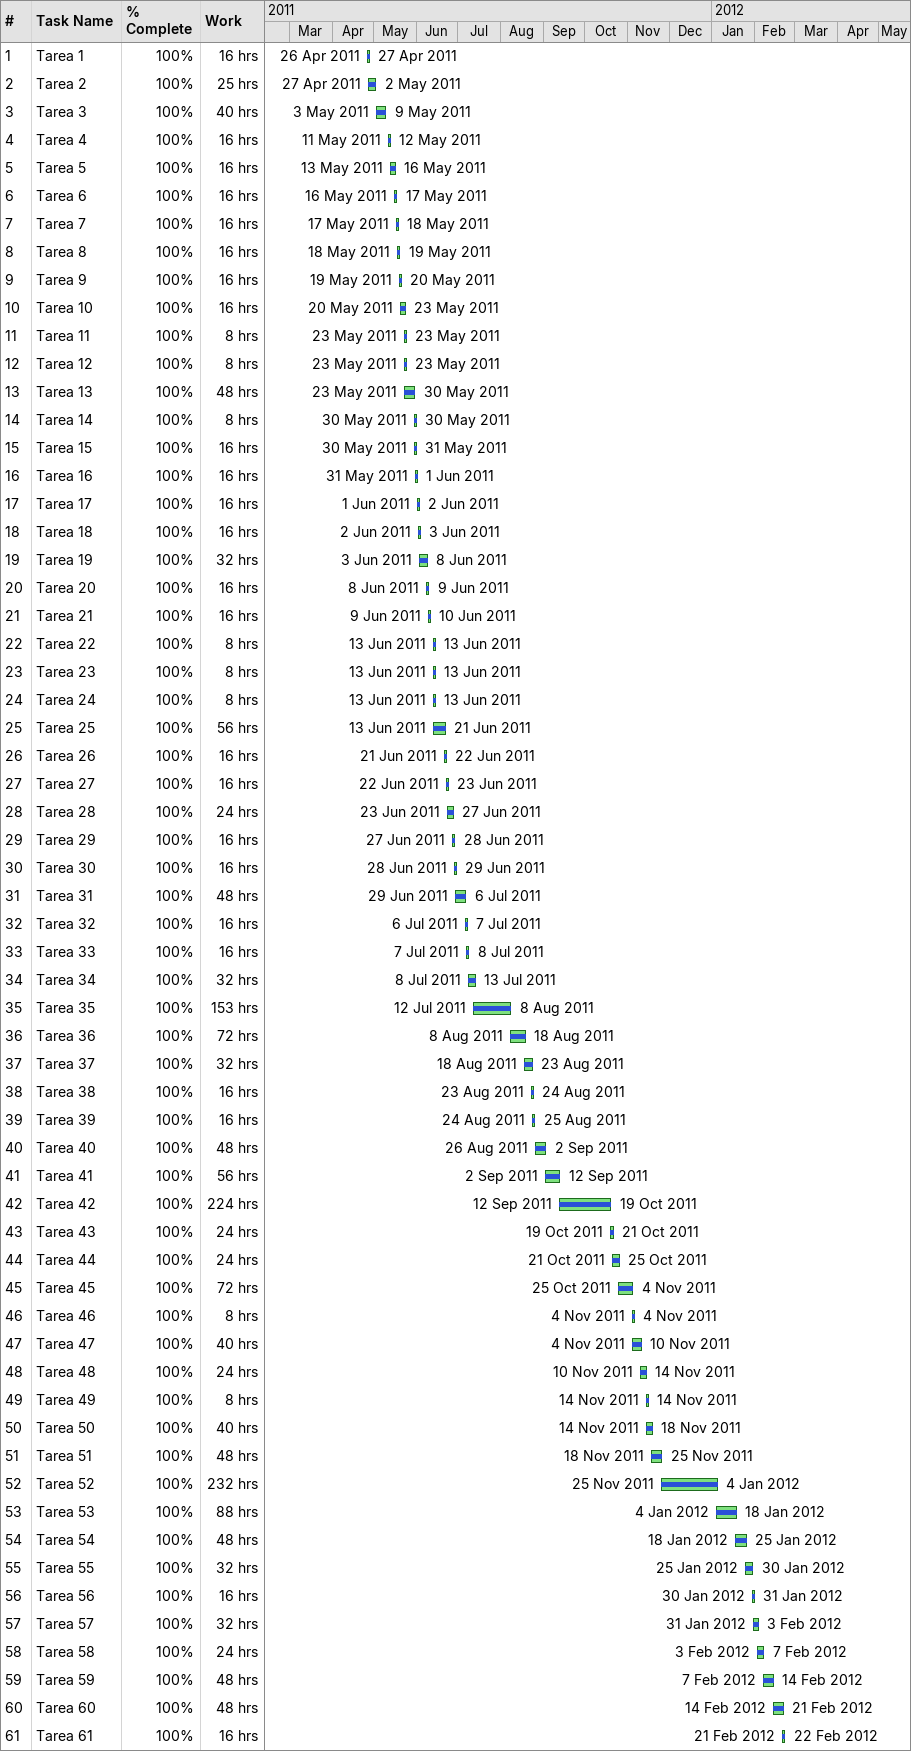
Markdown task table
| ID | Task | Start | Finish | % complete | Work (h) |
|---|---|---|---|---|---|
| 1 | Tarea 1 | 2011-04-26 | 2011-04-27 | 100 | 16 |
| 2 | Tarea 2 | 2011-04-27 | 2011-05-02 | 100 | 25 |
| 3 | Tarea 3 | 2011-05-03 | 2011-05-09 | 100 | 40 |
| 4 | Tarea 4 | 2011-05-11 | 2011-05-12 | 100 | 16 |
| 5 | Tarea 5 | 2011-05-13 | 2011-05-16 | 100 | 16 |
| 6 | Tarea 6 | 2011-05-16 | 2011-05-17 | 100 | 16 |
| 7 | Tarea 7 | 2011-05-17 | 2011-05-18 | 100 | 16 |
| 8 | Tarea 8 | 2011-05-18 | 2011-05-19 | 100 | 16 |
| 9 | Tarea 9 | 2011-05-19 | 2011-05-20 | 100 | 16 |
| 10 | Tarea 10 | 2011-05-20 | 2011-05-23 | 100 | 16 |
| 11 | Tarea 11 | 2011-05-23 | 2011-05-23 | 100 | 8 |
| 12 | Tarea 12 | 2011-05-23 | 2011-05-23 | 100 | 8 |
| 13 | Tarea 13 | 2011-05-23 | 2011-05-30 | 100 | 48 |
| 14 | Tarea 14 | 2011-05-30 | 2011-05-30 | 100 | 8 |
| 15 | Tarea 15 | 2011-05-30 | 2011-05-31 | 100 | 16 |
| 16 | Tarea 16 | 2011-05-31 | 2011-06-01 | 100 | 16 |
| 17 | Tarea 17 | 2011-06-01 | 2011-06-02 | 100 | 16 |
| 18 | Tarea 18 | 2011-06-02 | 2011-06-03 | 100 | 16 |
| 19 | Tarea 19 | 2011-06-03 | 2011-06-08 | 100 | 32 |
| 20 | Tarea 20 | 2011-06-08 | 2011-06-09 | 100 | 16 |
| 21 | Tarea 21 | 2011-06-09 | 2011-06-10 | 100 | 16 |
| 22 | Tarea 22 | 2011-06-13 | 2011-06-13 | 100 | 8 |
| 23 | Tarea 23 | 2011-06-13 | 2011-06-13 | 100 | 8 |
| 24 | Tarea 24 | 2011-06-13 | 2011-06-13 | 100 | 8 |
| 25 | Tarea 25 | 2011-06-13 | 2011-06-21 | 100 | 56 |
| 26 | Tarea 26 | 2011-06-21 | 2011-06-22 | 100 | 16 |
| 27 | Tarea 27 | 2011-06-22 | 2011-06-23 | 100 | 16 |
| 28 | Tarea 28 | 2011-06-23 | 2011-06-27 | 100 | 24 |
| 29 | Tarea 29 | 2011-06-27 | 2011-06-28 | 100 | 16 |
| 30 | Tarea 30 | 2011-06-28 | 2011-06-29 | 100 | 16 |
| 31 | Tarea 31 | 2011-06-29 | 2011-07-06 | 100 | 48 |
| 32 | Tarea 32 | 2011-07-06 | 2011-07-07 | 100 | 16 |
| 33 | Tarea 33 | 2011-07-07 | 2011-07-08 | 100 | 16 |
| 34 | Tarea 34 | 2011-07-08 | 2011-07-13 | 100 | 32 |
| 35 | Tarea 35 | 2011-07-12 | 2011-08-08 | 100 | 153 |
| 36 | Tarea 36 | 2011-08-08 | 2011-08-18 | 100 | 72 |
| 37 | Tarea 37 | 2011-08-18 | 2011-08-23 | 100 | 32 |
| 38 | Tarea 38 | 2011-08-23 | 2011-08-24 | 100 | 16 |
| 39 | Tarea 39 | 2011-08-24 | 2011-08-25 | 100 | 16 |
| 40 | Tarea 40 | 2011-08-26 | 2011-09-02 | 100 | 48 |
| 41 | Tarea 41 | 2011-09-02 | 2011-09-12 | 100 | 56 |
| 42 | Tarea 42 | 2011-09-12 | 2011-10-19 | 100 | 224 |
| 43 | Tarea 43 | 2011-10-19 | 2011-10-21 | 100 | 24 |
| 44 | Tarea 44 | 2011-10-21 | 2011-10-25 | 100 | 24 |
| 45 | Tarea 45 | 2011-10-25 | 2011-11-04 | 100 | 72 |
| 46 | Tarea 46 | 2011-11-04 | 2011-11-04 | 100 | 8 |
| 47 | Tarea 47 | 2011-11-04 | 2011-11-10 | 100 | 40 |
| 48 | Tarea 48 | 2011-11-10 | 2011-11-14 | 100 | 24 |
| 49 | Tarea 49 | 2011-11-14 | 2011-11-14 | 100 | 8 |
| 50 | Tarea 50 | 2011-11-14 | 2011-11-18 | 100 | 40 |
| 51 | Tarea 51 | 2011-11-18 | 2011-11-25 | 100 | 48 |
| 52 | Tarea 52 | 2011-11-25 | 2012-01-04 | 100 | 232 |
| 53 | Tarea 53 | 2012-01-04 | 2012-01-18 | 100 | 88 |
| 54 | Tarea 54 | 2012-01-18 | 2012-01-25 | 100 | 48 |
| 55 | Tarea 55 | 2012-01-25 | 2012-01-30 | 100 | 32 |
| 56 | Tarea 56 | 2012-01-30 | 2012-01-31 | 100 | 16 |
| 57 | Tarea 57 | 2012-01-31 | 2012-02-03 | 100 | 32 |
| 58 | Tarea 58 | 2012-02-03 | 2012-02-07 | 100 | 24 |
| 59 | Tarea 59 | 2012-02-07 | 2012-02-14 | 100 | 48 |
| 60 | Tarea 60 | 2012-02-14 | 2012-02-21 | 100 | 48 |
| 61 | Tarea 61 | 2012-02-21 | 2012-02-22 | 100 | 16 |
